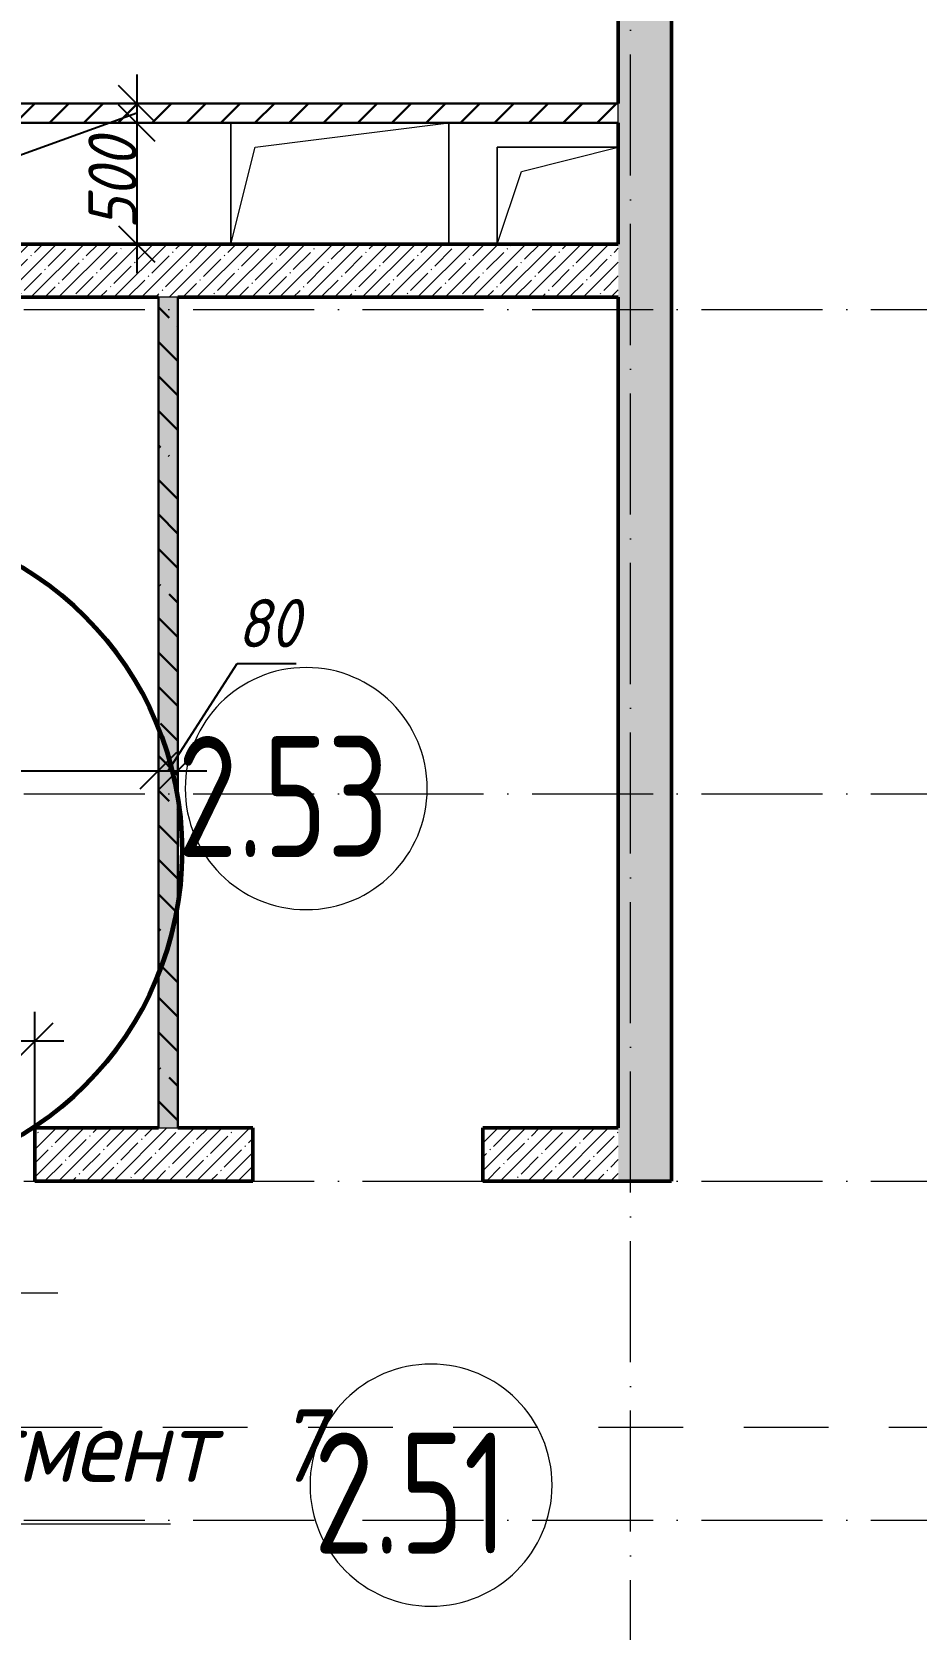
# Model space of a CAD drawing. Header units: millimetres. Extents: x -6064 to 178764, y -5836 to 29924.
# Drawn here: x 90388 to 94040, y 11550 to 18146 of the extents above; entities that cross this region are included whole.
import ezdxf

# ---------------------------------------------------------------- set-up
doc = ezdxf.new("R2010")
doc.units = ezdxf.units.MM
doc.linetypes.add('01 Штриховая _4 мм_', pattern=[600, 350, -250])
doc.linetypes.add('50_200_ШТРИХ_1Т_ш5_п1_п1_', pattern=[700, 500, -100, 0, -100])
for name, color, linetype, lineweight in [('0) ПГП', 1, 'Continuous', 30), ('1) ПГП Зеленый', 2, 'Continuous', 30), ('A-ANNO-SYMB', 7, 'Continuous', 9), ('A-AREA-IDEN', 7, 'Continuous', 9), ('A-DOOR-IDEN', 7, 'Continuous', 9), ('A-FLOR', 7, 'Continuous', 9), ('A-GENM', 7, 'Continuous', 9), ('A-WALL-3', 7, 'Continuous', 50), ('A-WALL-PATT-1', 7, 'Continuous', 5), ('G-ANNO-SYMB-1', 7, '01 Штриховая _4 мм_', 9), ('Оси-1', 7, '50_200_ШТРИХ_1Т_ш5_п1_п1_', 9)]:
    doc.layers.add(name, color=color, linetype=linetype, lineweight=lineweight)
doc.layers.add('A-ANNO-DIMS', color=7, linetype='Continuous')
doc.layers.add('A-WALL-5', color=7, linetype='Continuous', lineweight=13, true_color=0x0070df)
doc.layers.add('A-WALL-6', color=7, linetype='Continuous', lineweight=13, true_color=0x008000)
doc.styles.add('ISOCPEUR_I', font='isocpeui.ttf', dxfattribs={"width": 0.9, "height": 250})
doc.styles.add('ISOCPEUR_I_2', font='isocpeui.ttf', dxfattribs={"width": 0.9, "height": 200})
doc.styles.add('ISOCPEUR_I_3', font='isocpeui.ttf', dxfattribs={"width": 0.9, "height": 300})
doc.styles.add('СПДС', font='ГОСТ тип А.ttf', dxfattribs={"width": 0.9})
doc.dimstyles.new('ISO-2_0_0_9К_СРЕДНИЙ', dxfattribs={"dimscale": 304.8, "dimtxt": 199.196235, "dimasz": 0.492126, "dimexe": 0.393701, "dimexo": 0, "dimgap": 0, "dimtad": 1, "dimdec": 0, "dimzin": 0, "dimdsep": 46, "dimtxsty": 'ISOCPEUR_I_2', "dimblk1": 'OBLIQUE', "dimblk2": 'OBLIQUE', "dimsah": 1, "dimcen": 0.09, "dimdle": 0.393701, "dimazin": 0, "dimtfac": 1, "dimtdec": 4, "dimtix": 1, "dimtmove": 1, "dimatfit": 3, "dimfxl": 1, "dimtvp": 1, "dimtolj": 1, "dimtzin": 0, "dimarcsym": 2})
doc.dimstyles.new('ISO-2_0_0_9К_СРЕДНИЙ_2', dxfattribs={"dimscale": 304.8, "dimtxt": 199.196235, "dimasz": 0.492126, "dimexe": 0.393701, "dimexo": 0, "dimgap": 0, "dimtad": 1, "dimdec": 0, "dimzin": 0, "dimdsep": 46, "dimtxsty": 'ISOCPEUR_I_2', "dimblk1": 'OBLIQUE', "dimblk2": 'OBLIQUE', "dimsah": 1, "dimcen": 0.09, "dimdle": 0.393701, "dimazin": 0, "dimtfac": 1, "dimtdec": 4, "dimtix": 1, "dimtmove": 0, "dimatfit": 3, "dimfxl": 1, "dimtvp": 1, "dimtolj": 1, "dimtzin": 0, "dimarcsym": 2})
doc.dimstyles.new('ISO-2_5_0_9К_БОЛЬШОЙ__с_подложкой_', dxfattribs={"dimscale": 304.8, "dimtxt": 248.995294, "dimasz": 0.492126, "dimexe": 0.393701, "dimexo": 0, "dimgap": 0.164042, "dimtad": 1, "dimdec": 0, "dimzin": 0, "dimdsep": 46, "dimtxsty": 'ISOCPEUR_I', "dimblk1": 'OBLIQUE', "dimblk2": 'OBLIQUE', "dimsah": 1, "dimcen": 0.09, "dimdle": 0.393701, "dimazin": 0, "dimtfac": 1, "dimtdec": 4, "dimtix": 1, "dimtmove": 0, "dimatfit": 3, "dimfxl": 1, "dimtvp": 1, "dimtfill": 1, "dimtolj": 1, "dimtzin": 0, "dimarcsym": 2})
pattern_1 = [(45, (0, 0), (-57.024626, 57.024626), []), (45, (57.025, 0), (-57.024626, 57.024626), [100.806, -20.161, 3.353, -16.808])]

# ---------------------------------------------------------------- blocks, each defined once
blk = doc.blocks.new('AR_Отверстие прямоугольное _в плите_ - AR_Отверстие прямоугольное _в плите_-27106882-АР1_1_Кладочный план 2 этажа')
at = {"layer": 'A-GENM'}
for p, q in [((-450, 250), (-450, -250)), ((-350, 150), (450, 250)), ((450, -250), (450, 250)), ((-450, -250), (-350, 150))]:
    blk.add_line(p, q, dxfattribs=at)
blk = doc.blocks.new('AR_Отверстие прямоугольное _в плите_ - AR_Отверстие прямоугольное _в плите_-24492180-АР1_1_Кладочный план 2 этажа')
at = {"layer": 'A-GENM'}
for p, q in [((250, 200), (-250, 200)), ((-250, 200), (-250, -200)), ((-150, 100), (250, 200)), ((-250, -200), (-150, 100))]:
    blk.add_line(p, q, dxfattribs=at)
blk = doc.blocks.new('План этажа - длина полки 8 мм-17663127-АР1_1_Кладочный план 2 этажа')
at = {"layer": 'A-ANNO-SYMB'}
blk.add_line((-4, 0.001), (4, 0.001), dxfattribs=at)
blk = doc.blocks.new('_Oblique')
at = {"color": 0, "linetype": 'ByBlock', "lineweight": -2}
blk.add_line((-0.5, -0.5), (0.5, 0.5), dxfattribs=at)
blk = doc.blocks.new('DIMBLOCK384-АР1_1_Кладочный план 2 этажа')
at = {"layer": 'A-ANNO-DIMS', "color": 0, "lineweight": -2, "transparency": 16777216}
for p, q in [((89070, 15200.5), (89070, 14974.5)), ((90910, 15200.5), (90910, 14974.5)), ((88950, 15094.5), (91030, 15094.5))]:
    blk.add_line(p, q, dxfattribs=at)
at = {"layer": 'Defpoints', "color": 0, "transparency": 16777216}
for p in [(89070, 15200.5), (90910, 15200.5), (90910, 15094.5)]:
    blk.add_point(p, dxfattribs=at)
at = {"layer": 'A-ANNO-DIMS', "color": 0, "lineweight": -2, "transparency": 16777216, "xscale": 150, "yscale": 150, "zscale": 150, "rotation": 180}
blk.add_blockref('_Oblique', (89070, 15094.5), dxfattribs=at)
at = {"layer": 'A-ANNO-DIMS', "color": 0, "lineweight": -2, "transparency": 16777216, "xscale": 150, "yscale": 150, "zscale": 150}
blk.add_blockref('_Oblique', (90910, 15094.5), dxfattribs=at)
at = {"layer": 'A-ANNO-DIMS', "color": 0, "transparency": 16777216, "insert": (89990, 15194.5), "char_height": 200, "width": 579.201, "attachment_point": 5, "style": 'ISOCPEUR_I_2'}
blk.add_mtext('\\A1;1840', dxfattribs=at)
blk = doc.blocks.new('DIMBLOCK385-АР1_1_Кладочный план 2 этажа')
at = {"layer": 'A-ANNO-DIMS', "color": 0, "lineweight": -2, "transparency": 16777216}
for p, q in [((90950, 15094.5), (91235.8, 15537.6)), ((91235.8, 15537.6), (91479.6, 15537.6)), ((90910, 15200.5), (90910, 14974.5)), ((90990, 15200.5), (90990, 14974.5)), ((90790, 15094.5), (91110, 15094.5))]:
    blk.add_line(p, q, dxfattribs=at)
at = {"layer": 'Defpoints', "color": 0, "transparency": 16777216}
for p in [(90910, 15200.5), (90990, 15200.5), (90990, 15094.5)]:
    blk.add_point(p, dxfattribs=at)
at = {"layer": 'A-ANNO-DIMS', "color": 0, "lineweight": -2, "transparency": 16777216, "xscale": 150, "yscale": 150, "zscale": 150, "rotation": 180}
blk.add_blockref('_Oblique', (90910, 15094.5), dxfattribs=at)
at = {"layer": 'A-ANNO-DIMS', "color": 0, "lineweight": -2, "transparency": 16777216, "xscale": 150, "yscale": 150, "zscale": 150}
blk.add_blockref('_Oblique', (90990, 15094.5), dxfattribs=at)
at = {"layer": 'A-ANNO-DIMS', "color": 0, "transparency": 16777216, "insert": (91235.8, 15804.2), "char_height": 200, "width": 303.391, "attachment_point": 1, "line_spacing_factor": 1.149209, "style": 'ISOCPEUR_I_2'}
blk.add_mtext('\\A1;80', dxfattribs=at)
blk = doc.blocks.new('AAR_СКБ_Марка_Двери_Перемычка и проем - Марка перемычки и проема-25306769-АР1_1_Кладочный план 2 этажа')
at = {"layer": 'A-DOOR-IDEN'}
for p, q in [((-5, 0), (5, 0)), ((-0.968, -0.984), (-1.986, -2.747)), ((1.067, -0.984), (-0.968, -0.984)), ((2.085, -2.747), (1.067, -0.984)), ((-1.986, -2.747), (-0.968, -4.509)), ((1.067, -4.509), (2.085, -2.747)), ((-0.968, -4.509), (1.067, -4.509))]:
    blk.add_line(p, q, dxfattribs=at)
blk = doc.blocks.new('DIMBLOCK392-АР1_1_Кладочный план 2 этажа')
at = {"layer": 'A-ANNO-DIMS', "color": 0, "lineweight": -2, "transparency": 16777216}
for p, q in [((90820.6, 17970), (90820.6, 17650)), ((90820.6, 17810), (90269.2, 17610.3)), ((90926.7, 17850), (90700.6, 17850)), ((90926.7, 17770), (90700.6, 17770)), ((90269.2, 17610.3), (90025.4, 17610.3))]:
    blk.add_line(p, q, dxfattribs=at)
at = {"layer": 'Defpoints', "color": 0, "transparency": 16777216}
for p in [(90926.7, 17850), (90820.6, 17770), (90926.7, 17770)]:
    blk.add_point(p, dxfattribs=at)
at = {"layer": 'A-ANNO-DIMS', "color": 0, "lineweight": -2, "transparency": 16777216, "xscale": 150, "yscale": 150, "zscale": 150}
for p, rotation in [((90820.6, 17850), 90), ((90820.6, 17770), 270)]:
    blk.add_blockref('_Oblique', p, dxfattribs=dict(at, rotation=rotation))
at = {"layer": 'A-ANNO-DIMS', "color": 0, "transparency": 16777216, "insert": (90135.8, 17440.3), "char_height": 200, "width": 303.391, "attachment_point": 1, "rotation": 90, "line_spacing_factor": 1.149209, "style": 'ISOCPEUR_I_2'}
blk.add_mtext('\\A1;80', dxfattribs=at)
blk = doc.blocks.new('DIMBLOCK393-АР1_1_Кладочный план 2 этажа')
at = {"layer": 'A-ANNO-DIMS', "color": 0, "lineweight": -2, "transparency": 16777216}
for p, q in [((90820.6, 17890), (90820.6, 17150)), ((90926.7, 17770), (90700.6, 17770)), ((90926.7, 17270), (90700.6, 17270))]:
    blk.add_line(p, q, dxfattribs=at)
at = {"layer": 'Defpoints', "color": 0, "transparency": 16777216}
for p in [(90926.7, 17770), (90820.6, 17270), (90926.7, 17270)]:
    blk.add_point(p, dxfattribs=at)
at = {"layer": 'A-ANNO-DIMS', "color": 0, "lineweight": -2, "transparency": 16777216, "xscale": 150, "yscale": 150, "zscale": 150}
for p, rotation in [((90820.6, 17770), 90), ((90820.6, 17270), 270)]:
    blk.add_blockref('_Oblique', p, dxfattribs=dict(at, rotation=rotation))
at = {"layer": 'A-ANNO-DIMS', "color": 0, "transparency": 16777216, "insert": (90720.6, 17520), "char_height": 200, "width": 455.087, "attachment_point": 5, "rotation": 90, "style": 'ISOCPEUR_I_2'}
blk.add_mtext('\\A1;500', dxfattribs=at)
blk = doc.blocks.new('DIMBLOCK524-АР1_1_Кладочный план 2 этажа')
at = {"layer": 'A-ANNO-DIMS', "color": 0, "lineweight": -2, "transparency": 16777216}
for p, q in [((89450, 13600), (89450, 14099.1)), ((90400, 13598.6), (90400, 14099.1)), ((89330, 13979.1), (90520, 13979.1))]:
    blk.add_line(p, q, dxfattribs=at)
at = {"layer": 'Defpoints', "color": 0, "transparency": 16777216}
for p in [(90400, 13979.1), (89450, 13600), (90400, 13598.6)]:
    blk.add_point(p, dxfattribs=at)
at = {"layer": 'A-ANNO-DIMS', "color": 0, "lineweight": -2, "transparency": 16777216, "xscale": 150, "yscale": 150, "zscale": 150, "rotation": 180}
blk.add_blockref('_Oblique', (89450, 13979.1), dxfattribs=at)
at = {"layer": 'A-ANNO-DIMS', "color": 0, "lineweight": -2, "transparency": 16777216, "xscale": 150, "yscale": 150, "zscale": 150}
blk.add_blockref('_Oblique', (90400, 13979.1), dxfattribs=at)
at = {"layer": 'A-ANNO-DIMS', "color": 0, "transparency": 16777216, "insert": (89925, 14154.1), "char_height": 250, "width": 568.858, "attachment_point": 5, "style": 'ISOCPEUR_I', "bg_fill": 3, "box_fill_scale": 1.1, "bg_fill_color": 256, "bg_fill_true_color": 13158600, "bg_fill_transparency": 0}
blk.add_mtext('\\A1;950', dxfattribs=at)
blk = doc.blocks.new('Марка_Помещения - Номер-25198446-Объем проектирования 2 этажа')
at = {"layer": 'A-AREA-IDEN'}
for start, end in [(360, 180), (180, 360)]:
    blk.add_arc((0, 0), 2.5, start, end, dxfattribs=at)

msp = doc.modelspace()

# ---------------------------------------------------------------- hatches: boundary and pattern name
at = {"layer": '0) ПГП'}
h = msp.add_hatch(dxfattribs=at)
h.set_pattern_fill('FP_25', color=256, style=0, pattern_type=2)
h.set_pattern_definition([(50, (0, 0), (72.873764, -6.37607), [7.62, -83.82]), (355, (0, 0), (-14.09699, 76.422444), [6.096, -67.056]), (100.451, (6.07, -0.53), (58.776964, 70.04687), [6.476, -71.236]), (46.184, (0, 20.32), (108.43142, -16.81745), [11.43, -125.73]), (96.636, (9.04, 18.92), (94.961, 98.97089), [9.714, -106.854]), (351.184, (0, 20.32), (94.96227, 98.97018), [9.144, -100.584]), (21, (10.16, 15.24), (60.64565, -40.906537), [7.62, -83.82]), (326, (10.16, 15.24), (24.72083, 73.67493), [6.096, -67.056]), (71.451, (15.214, 11.83), (85.36689, 32.768737), [6.476, -71.236]), (37.5, (0, 0), (1.235525, 33.8224325), [3.353, -62.89, 3.353, -64.719, -67.31]), (37.5, (0, 0), (1.235525, 33.8224325), [-134.315, 3.353, -63.957]), (7.5, (0, 0), (26.728146, 40.07255), [3.353, -35.458, 3.353, -61.366, -25.654]), (7.5, (0, 0), (26.728146, 40.07255), [-103.53, 3.353, -22.301]), (327.5, (-22.657, 0), (54.2363175, -2.292117), [3.353, -22.047, 3.353, -75.895, -105.156]), (327.5, (-22.657, 0), (54.2363175, -2.292117), [-104.648, 3.353, -101.803]), (317.5, (-32.817, 0), (59.25158, 10.17014), [3.353, -29.667, 3.353, -49.276, -74.676]), (317.5, (-32.817, 0), (59.25158, 10.17014), [-85.649, 3.353, -71.323])])
h.paths.add_polyline_path([(90990, 13620), (90990, 17050), (90910, 17050), (90910, 13620)], flags=0)
h = msp.add_hatch(dxfattribs=at)
h.set_pattern_fill('FP_26', color=256, style=0, pattern_type=2)
h.set_pattern_definition([(135, (0, 0), (-142.5612, -142.5612), []), (135, (142.56, 0), (-142.5612, -142.5612), [252.016, -50.403, 3.353, -47.05])])
h.paths.add_polyline_path([(90990, 13620), (90990, 17050), (90910, 17050), (90910, 13620)], flags=0)
at = {"layer": '1) ПГП Зеленый'}
h = msp.add_hatch(dxfattribs=at)
h.set_pattern_fill('FP_24', color=256, style=0, pattern_type=2)
h.set_pattern_definition([(45, (0, 0), (-70.71068, 70.71068), [])])
h.paths.add_polyline_path([(89410, 17770), (92810, 17770), (92810, 17850), (89410, 17850)], flags=0)
at = {"layer": 'A-WALL-PATT-1'}
h = msp.add_hatch(dxfattribs=at)
h.set_pattern_fill('FP_7', color=256, style=0, pattern_type=2)
h.set_pattern_definition(pattern_1)
h.paths.add_polyline_path([(93030, 13400), (93030, 21150), (92810, 21150), (92810, 13400)], flags=0)
h = msp.add_hatch(dxfattribs=at)
h.set_pattern_fill('FP_7', color=256, style=0, pattern_type=2)
h.set_pattern_definition(pattern_1)
h.paths.add_polyline_path([(89630, 17050), (92810, 17050), (92810, 17270), (86490, 17270), (86490, 17050), (89550, 17050)], flags=0)
h = msp.add_hatch(dxfattribs=at)
h.set_pattern_fill('FP_7', color=256, style=0, pattern_type=2)
h.set_pattern_definition(pattern_1)
h.paths.add_polyline_path([(90400, 13400), (91300, 13400), (91300, 13620), (90400, 13620)], flags=0)
h.paths.add_polyline_path([(92810, 13400), (92810, 13620), (92250, 13620), (92250, 13400)], flags=0)

# ---------------------------------------------------------------- linework, layer by layer
at = {"layer": '0) ПГП'}
for p, q in [((90910, 17050), (90910, 13620)), ((90990, 13620), (90990, 17050))]:
    msp.add_line(p, q, dxfattribs=at)
at = {"layer": '1) ПГП Зеленый'}
for p, q in [((92810, 17850), (89410, 17850)), ((89410, 17770), (92810, 17770))]:
    msp.add_line(p, q, dxfattribs=at)
at = {"layer": 'A-FLOR'}
for p, q in [((91210, 17270), (91210, 17770)), ((92110, 17770), (92110, 17270)), ((92310, 17670), (92810, 17670)), ((92310, 17270), (92310, 17670))]:
    msp.add_line(p, q, dxfattribs=at)
at = {"layer": 'A-WALL-3'}
for p, q in [((92810, 26850), (92810, 17850)), ((93030, 13400), (93030, 21150)), ((92810, 17770), (92810, 17270)), ((92810, 17270), (89410, 17270)), ((89630, 17050), (90910, 17050)), ((90990, 17050), (92810, 17050)), ((92810, 17050), (92810, 13620)), ((90910, 13620), (90400, 13620)), ((90400, 13620), (90400, 13400)), ((91300, 13620), (90990, 13620)), ((91300, 13400), (91300, 13620)), ((92810, 13620), (92250, 13620)), ((92250, 13620), (92250, 13400)), ((90400, 13400), (91300, 13400)), ((92250, 13400), (93030, 13400))]:
    msp.add_line(p, q, dxfattribs=at)
at = {"layer": 'A-WALL-5'}
for p, q in [((90990, 17050), (90910, 17050)), ((90910, 13620), (90990, 13620))]:
    msp.add_line(p, q, dxfattribs=at)
at = {"layer": 'A-WALL-6'}
msp.add_line((92810, 17770), (92810, 17850), dxfattribs=at)
at = {"layer": 'G-ANNO-SYMB-1'}
msp.add_line((42928.2, 12383.3), (126776.9, 12383.3), dxfattribs=at)
at = {"layer": 'Оси-1'}
for p, q in [((92860, -4150), (92860, 28636.9)), ((-4160, 17000), (125951.6, 17000)), ((-4160, 15000), (125951.6, 15000)), ((-4160, 13400), (125951.6, 13400)), ((-4160, 12000), (125951.6, 12000))]:
    msp.add_line(p, q, dxfattribs=at)

# ---------------------------------------------------------------- block references
at = {"layer": 'A-ANNO-SYMB', "xscale": 99.99999999999993, "yscale": 99.99999999999993, "zscale": 99.99999999999993}
msp.add_blockref('План этажа - длина полки 8 мм-17663127-АР1_1_Кладочный план 2 этажа', (90559.5, 11984.5), dxfattribs=at)
at = {"layer": 'A-AREA-IDEN', "xscale": 199.9999999999999, "yscale": 199.9999999999999, "zscale": 199.9999999999999}
for p in [(91520.8, 15021.1), (92036.5, 12144.3)]:
    msp.add_blockref('Марка_Помещения - Номер-25198446-Объем проектирования 2 этажа', p, dxfattribs=at)
at = {"layer": 'A-DOOR-IDEN', "xscale": 99.99999999999993, "yscale": 99.99999999999993, "zscale": 99.99999999999993}
msp.add_blockref('AAR_СКБ_Марка_Двери_Перемычка и проем - Марка перемычки и проема-25306769-АР1_1_Кладочный план 2 этажа', (89994.5, 12938), dxfattribs=at)
at = {"layer": 'A-GENM'}
for name, p in [('AR_Отверстие прямоугольное _в плите_ - AR_Отверстие прямоугольное _в плите_-27106882-АР1_1_Кладочный план 2 этажа', (91660, 17520)), ('AR_Отверстие прямоугольное _в плите_ - AR_Отверстие прямоугольное _в плите_-24492180-АР1_1_Кладочный план 2 этажа', (92560, 17470))]:
    msp.add_blockref(name, p, dxfattribs=at)

# ---------------------------------------------------------------- texts
at = {"layer": 'A-ANNO-SYMB', "char_height": 300, "attachment_point": 1, "style": 'ISOCPEUR_I_3'}
for s, insert, width in [('Фрагмент', (89505.5, 12457.9), 2085.189), (' 7', (91226, 12457.9), 432.911)]:
    msp.add_mtext(s, dxfattribs=dict(at, insert=insert, width=width))
at = {"layer": 'A-AREA-IDEN', "char_height": 500, "attachment_point": 1, "style": 'СПДС'}
for s, insert, width in [('2.53', (90989.4, 15238.2), 1327.594), ('2.51', (91552.7, 12361.4), 1212.151)]:
    msp.add_mtext(s, dxfattribs=dict(at, insert=insert, width=width))

# ---------------------------------------------------------------- dimensions: what is measured, and where the dimension line sits
at = {"layer": 'A-ANNO-DIMS'}
dim = msp.add_linear_dim(base=(90820.6, 17770), p1=(90926.7, 17850), p2=(90926.7, 17770), angle=90, dimstyle='ISO-2_0_0_9К_СРЕДНИЙ', override={"dimpost": '<>', "dimfxl": 80}, dxfattribs=at)
dim.commit()
dim.dimension.update_dxf_attribs({"geometry": 'DIMBLOCK392-АР1_1_Кладочный план 2 этажа', "text_midpoint": (90269.2, 17610.3), "dimtype": 160, "text_rotation": 90})
dim = msp.add_linear_dim(base=(90820.6, 17270), p1=(90926.7, 17770), p2=(90926.7, 17270), angle=90, dimstyle='ISO-2_0_0_9К_СРЕДНИЙ_2', override={"dimpost": '<>', "dimfxl": 500.000005}, dxfattribs=at)
dim.commit()
dim.dimension.update_dxf_attribs({"geometry": 'DIMBLOCK393-АР1_1_Кладочный план 2 этажа', "text_midpoint": (90720.6, 17520)})
dim = msp.add_linear_dim(base=(90990, 15094.5), p1=(90910, 15200.5), p2=(90990, 15200.5), dimstyle='ISO-2_0_0_9К_СРЕДНИЙ', override={"dimpost": '<>', "dimfxl": 80}, dxfattribs=at)
dim.commit()
dim.dimension.update_dxf_attribs({"geometry": 'DIMBLOCK385-АР1_1_Кладочный план 2 этажа', "text_midpoint": (91235.8, 15537.6), "dimtype": 160})
dim = msp.add_linear_dim(base=(90910, 15094.5), p1=(89070, 15200.5), p2=(90910, 15200.5), dimstyle='ISO-2_0_0_9К_СРЕДНИЙ_2', override={"dimpost": '<>', "dimfxl": 1840.000034}, dxfattribs=at)
dim.commit()
dim.dimension.update_dxf_attribs({"geometry": 'DIMBLOCK384-АР1_1_Кладочный план 2 этажа', "text_midpoint": (89990, 15194.5)})

# ---------------------------------------------------------------- next in the draw order: dimensions: what is measured, and where the dimension line sits
dim = msp.add_linear_dim(base=(90400, 13979.1), p1=(89450, 13600), p2=(90400, 13598.6), dimstyle='ISO-2_5_0_9К_БОЛЬШОЙ__с_подложкой_', override={"dimpost": '<>', "dimfxl": 950.001075}, dxfattribs=at)
dim.commit()
dim.dimension.update_dxf_attribs({"geometry": 'DIMBLOCK524-АР1_1_Кладочный план 2 этажа', "text_midpoint": (89925, 14154.1)})

# ---------------------------------------------------------------- next in the draw order: linework, layer by layer
at = {"color": 6, "lineweight": 60}
msp.add_circle((89638.4, 14763.4), 1369.4, dxfattribs=at)

doc.saveas('drawing.dxf')
